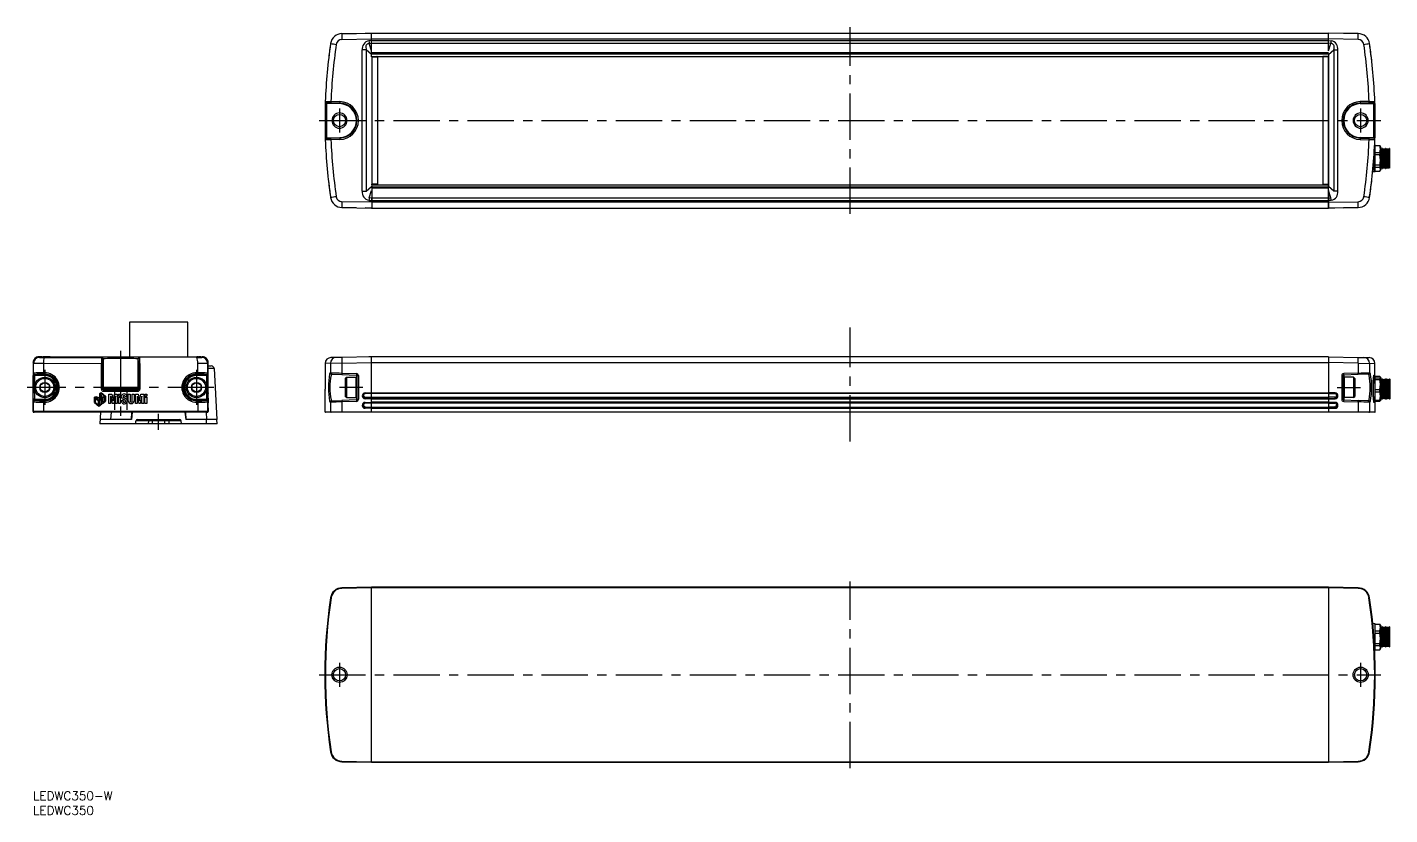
# Model space of a CAD drawing. Extents: x -2 to 865, y -8 to 262.
# Drawn here: x -2 to 465, y -8 to 262 of the extents above; entities that cross this region are included whole.
import ezdxf

# ---------------------------------------------------------------- set-up
doc = ezdxf.new("R2010")
doc.units = 0
doc.header["$LTSCALE"] = 0.5
doc.linetypes.add('CENTER', pattern=[50.8, 31.75, -6.35, 6.35, -6.35])
doc.linetypes.add('DASHED', pattern=[19.05, 12.7, -6.35])
for name, color, linetype in [('MSM_CENTER', 1, 'CENTER'), ('MSM_CONTINUOUS', 7, 'CONTINUOUS'), ('MSM_DASHED', 4, 'DASHED'), ('MSM_PART_NUMBER', 7, 'CONTINUOUS')]:
    doc.layers.add(name, color=color, linetype=linetype)
doc.styles.get("Standard").update_dxf_attribs({"font": 'txt.shx', "height": 3, "bigfont": 'bigfont.shx'})

# ---------------------------------------------------------------- blocks, each defined once
blk = doc.blocks.new('*U2')
at = {"layer": 'MSM_PART_NUMBER'}
blk.add_text('LEDWC350-W', height=3, dxfattribs=at).set_placement((0, -3))
blk = doc.blocks.new('*U3')
at = {"layer": 'MSM_PART_NUMBER'}
blk.add_text('LEDWC350', height=3, dxfattribs=at).set_placement((0, -8))

msp = doc.modelspace()

# ---------------------------------------------------------------- linework, layer by layer
at = {"layer": 'MSM_CENTER'}
for p, q in [((280, 198), (280, 262)), ((105.02, 234.1), (105.02, 225.9)), ((454.98, 234.1), (454.98, 225.9)), ((98.1, 230), (461.9, 230)), ((280, 120), (280, 159)), ((30, 151), (30, 128)), ((4, 144.5), (4, 132.5)), ((56, 144.5), (56, 132.5)), ((62, 138.5), (-2, 138.5)), ((113, 138.5), (105, 138.5)), ((447, 138.5), (455, 138.5)), ((43, 124), (43, 129.5)), ((280, 8), (280, 72)), ((105, 44.1), (105, 35.9)), ((455, 44.1), (455, 35.9)), ((98.1, 40), (461.9, 40))]:
    msp.add_line(p, q, dxfattribs=at)
at = {"layer": 'MSM_CONTINUOUS'}
for p, q in [((105.85, 259.82), (116.01, 260)), ((105.85, 259.82), (110.83, 259.91)), ((105.85, 257.82), (116.01, 258)), ((113.8, 259.96), (116.01, 260)), ((116.01, 257.44), (115.09, 257.35)), ((116.01, 260), (444.01, 260)), ((116.01, 251.89), (116.01, 260)), ((116.01, 258), (444.01, 258)), ((116.01, 257.43), (444.01, 257.43)), ((454.15, 259.82), (443.99, 260)), ((454.15, 257.82), (443.99, 258)), ((443.99, 257.44), (444.91, 257.35)), ((444.01, 253.96), (444.01, 260)), ((454.15, 259.82), (449.17, 259.91)), ((114.18, 254.21), (112.82, 254.21)), ((112.82, 205.79), (112.82, 254.21)), ((116.01, 252.61), (114.18, 254.21)), ((114.18, 254.21), (114.18, 205.79)), ((115.18, 256.48), (116.01, 256.57)), ((116.01, 253.96), (115.18, 256.48)), ((116.01, 256.57), (444.01, 256.57)), ((444.01, 253.17), (116.01, 253.17)), ((444.01, 253), (116.01, 253)), ((444.01, 252.9), (116.01, 252.9)), ((444.01, 252.8), (116.01, 252.8)), ((444.82, 256.48), (443.99, 256.57)), ((443.99, 253.96), (444.82, 256.48)), ((443.99, 252.61), (445.82, 254.21)), ((444.01, 252.61), (444.01, 207.39)), ((445.82, 254.21), (447.18, 254.21)), ((445.82, 254.21), (445.82, 205.79)), ((447.18, 205.79), (447.18, 254.21)), ((101.27, 251.1), (101.24, 250.92)), ((116.01, 251.8), (118.01, 251.8)), ((116.11, 252), (117.81, 252)), ((116.12, 251.8), (116.12, 200)), ((116.31, 252), (116.31, 252.12)), ((116.51, 252), (116.51, 252.08)), ((116.51, 252.02), (443.51, 252.02)), ((118.01, 251.8), (118.01, 208.2)), ((443.99, 251.8), (441.99, 251.8)), ((441.99, 251.8), (441.99, 208.2)), ((443.89, 252), (442.19, 252)), ((443.51, 252.08), (443.51, 252)), ((443.71, 252.12), (443.71, 252)), ((443.88, 251.8), (443.88, 200)), ((458.73, 251.1), (458.76, 250.92)), ((100.11, 235.87), (100.11, 224.11)), ((100.13, 236.5), (100.13, 236.49)), ((100.13, 236.46), (100.13, 236.47)), ((100.14, 236.71), (100.14, 236.71)), ((105.12, 235.8), (100.6, 235.88)), ((100.6, 235.88), (100.6, 224.12)), ((100.63, 236.08), (102.1, 236.05)), ((102.1, 236.55), (105.12, 236.5)), ((102.1, 236.05), (105.12, 236)), ((457.9, 236.55), (454.88, 236.5)), ((457.9, 236.05), (454.88, 236)), ((454.88, 235.8), (459.4, 235.88)), ((459.37, 236.08), (457.9, 236.05)), ((459.4, 235.88), (459.4, 224.12)), ((459.86, 236.71), (459.86, 236.71)), ((459.87, 236.5), (459.87, 236.49)), ((459.87, 236.46), (459.87, 236.47)), ((459.89, 235.87), (459.89, 224.11)), ((100.6, 224.12), (105.12, 224.2)), ((459.4, 224.12), (454.88, 224.2)), ((100.63, 223.92), (102.1, 223.95)), ((105.12, 224), (102.1, 223.95)), ((105.12, 223.5), (102.1, 223.45)), ((454.88, 224), (457.9, 223.95)), ((454.88, 223.5), (457.9, 223.45)), ((459.37, 223.92), (457.9, 223.95)), ((460, 221.4), (461.54, 221.4)), ((460.01, 212.6), (460.01, 221.4)), ((462, 220.7), (461.54, 221.4)), ((462, 213.3), (462, 220.7)), ((462.25, 220.09), (462.1, 220.09)), ((462.1, 220.09), (462.1, 213.91)), ((462.41, 220.36), (462.25, 220.09)), ((462.25, 213.91), (462.25, 220.09)), ((462.41, 213.64), (462.41, 220.36)), ((462.62, 220.09), (462.47, 220.36)), ((462.47, 213.64), (462.47, 220.36)), ((462.75, 220.09), (462.62, 220.09)), ((462.62, 213.91), (462.62, 220.09)), ((462.91, 220.36), (462.75, 220.09)), ((462.75, 213.91), (462.75, 220.09)), ((462.91, 213.64), (462.91, 220.36)), ((463.13, 220.09), (462.97, 220.36)), ((462.97, 213.64), (462.97, 220.36)), ((463.25, 220.09), (463.13, 220.09)), ((463.13, 213.91), (463.13, 220.09)), ((463.41, 220.36), (463.25, 220.09)), ((463.25, 213.91), (463.25, 220.09)), ((463.41, 213.64), (463.41, 220.36)), ((463.62, 220.09), (463.47, 220.36)), ((463.47, 213.64), (463.47, 220.36)), ((463.75, 220.09), (463.62, 220.09)), ((463.62, 220.09), (463.62, 213.91)), ((463.91, 220.36), (463.75, 220.09)), ((463.75, 220.09), (463.75, 213.91)), ((463.91, 220.36), (463.91, 213.64)), ((464.12, 220.09), (463.97, 220.36)), ((463.97, 220.36), (463.97, 213.64)), ((464.25, 220.09), (464.12, 220.09)), ((464.12, 220.09), (464.12, 213.91)), ((464.41, 220.36), (464.25, 220.09)), ((464.25, 220.09), (464.25, 213.91)), ((464.41, 220.36), (464.41, 213.64)), ((464.63, 220.09), (464.47, 220.36)), ((464.47, 220.36), (464.47, 213.64)), ((464.75, 220.09), (464.63, 220.09)), ((464.63, 220.09), (464.63, 213.91)), ((464.91, 220.36), (464.75, 220.09)), ((464.75, 220.09), (464.75, 213.91)), ((464.91, 220.36), (464.91, 213.64)), ((459.81, 212.5), (459.81, 217.96)), ((460, 219.05), (461.54, 219.05)), ((461.54, 218.29), (460, 218.29)), ((461.54, 219.05), (461.54, 218.29)), ((459.34, 212.5), (459.81, 212.5)), ((461.54, 214.66), (460, 214.66)), ((460, 214), (461.54, 214)), ((460, 212.6), (461.54, 212.6)), ((461.54, 214.66), (461.54, 214)), ((461.54, 212.6), (462, 213.3)), ((462.1, 213.91), (462.25, 213.91)), ((462.25, 213.91), (462.41, 213.64)), ((462.47, 213.64), (462.62, 213.91)), ((462.62, 213.91), (462.75, 213.91)), ((462.75, 213.91), (462.91, 213.64)), ((462.97, 213.64), (463.13, 213.91)), ((463.13, 213.91), (463.25, 213.91)), ((463.25, 213.91), (463.41, 213.64)), ((463.47, 213.64), (463.62, 213.91)), ((463.62, 213.91), (463.75, 213.91)), ((463.75, 213.91), (463.91, 213.64)), ((463.97, 213.64), (464.12, 213.91)), ((464.12, 213.91), (464.25, 213.91)), ((464.25, 213.91), (464.41, 213.64)), ((464.47, 213.64), (464.63, 213.91)), ((464.63, 213.91), (464.75, 213.91)), ((464.75, 213.91), (464.91, 213.64)), ((101.24, 209.08), (101.27, 208.9)), ((112.82, 205.79), (114.18, 205.79)), ((114.18, 205.79), (116.01, 207.39)), ((115.18, 203.52), (116.01, 206.04)), ((118.01, 208.2), (116.01, 208.2)), ((444.01, 207.2), (116.01, 207.2)), ((444.01, 207.1), (116.01, 207.1)), ((444.01, 207), (116.01, 207)), ((444.01, 206.83), (116.01, 206.83)), ((117.81, 208), (116.11, 208)), ((116.31, 207.88), (116.31, 208)), ((116.51, 207.92), (116.51, 208)), ((116.51, 207.98), (443.51, 207.98)), ((441.99, 208.2), (443.99, 208.2)), ((442.19, 208), (443.89, 208)), ((443.51, 208), (443.51, 207.92)), ((443.71, 208), (443.71, 207.88)), ((445.82, 205.79), (443.99, 207.39)), ((444.82, 203.52), (443.99, 206.04)), ((444.01, 206.04), (444.01, 200)), ((447.18, 205.79), (445.82, 205.79)), ((458.76, 209.08), (458.73, 208.9)), ((116.01, 202), (105.85, 202.18)), ((115.09, 202.65), (116.01, 202.56)), ((116.01, 203.43), (115.18, 203.52)), ((444.01, 203.43), (116.01, 203.43)), ((116.01, 202.57), (444.01, 202.57)), ((444.01, 202), (116.01, 202)), ((443.99, 203.43), (444.82, 203.52)), ((444.91, 202.65), (443.99, 202.56)), ((443.99, 202), (454.15, 202.18)), ((105.85, 200.18), (116.01, 200)), ((110.83, 200.09), (105.85, 200.18)), ((116.01, 200), (113.8, 200.04)), ((116.01, 200), (444.01, 200)), ((454.15, 200.18), (443.99, 200)), ((443.99, 200), (446.2, 200.04)), ((449.17, 200.09), (454.15, 200.18)), ((33, 160.9), (33, 148.94)), ((53, 160.9), (33, 160.9)), ((53, 148.94), (53, 160.9)), ((0.18, 146.82), (0, 147)), ((0, 147), (0, 136.7)), ((0.18, 143.43), (0.18, 146.82)), ((2.18, 148.82), (2, 149)), ((2.57, 149), (2, 149)), ((2.56, 149), (2.65, 148.98)), ((3.59, 146.79), (23.92, 146.76)), ((3.59, 146.79), (3.59, 143.55)), ((3.88, 148.79), (23.45, 148.76)), ((56.69, 148.94), (5.79, 148.94)), ((5.79, 148.94), (5.79, 148.94)), ((23.4, 137.93), (23.4, 146.76)), ((23.45, 148.76), (23.5, 148.81)), ((23.92, 137.93), (23.92, 146.76)), ((23.95, 148.26), (24, 148.31)), ((24, 148.31), (24, 138.05)), ((36, 148.31), (36.05, 148.26)), ((36, 138.05), (36, 148.31)), ((36.08, 146.76), (36.08, 137.93)), ((36.5, 148.81), (36.55, 148.76)), ((36.6, 146.76), (36.6, 137.93)), ((54.21, 148.94), (54.21, 148.94)), ((56.41, 143.55), (56.41, 146.79)), ((57.35, 148.98), (57.44, 149)), ((57.43, 149), (58, 149)), ((58, 149), (57.82, 148.82)), ((59.82, 146.82), (60, 147)), ((59.82, 146.82), (59.82, 143.43)), ((60, 136.7), (60, 147)), ((60, 145.9), (61.08, 145.9)), ((62.08, 144.95), (62.99, 127.5)), ((105.83, 146.82), (100.12, 146.76)), ((100.12, 146.76), (100.12, 137.93)), ((100.12, 146.76), (100.12, 137.93)), ((101.95, 146.79), (101.95, 143.55)), ((105.83, 148.82), (102.09, 148.76)), ((116, 149), (105.83, 148.82)), ((105.83, 146.82), (116, 147)), ((105.83, 146.82), (105.83, 143.43)), ((116, 149), (115.08, 148.98)), ((116, 130), (116, 149)), ((444, 149), (116, 149)), ((116, 147), (444, 147)), ((444, 149), (444, 130)), ((444, 149), (454.16, 148.82)), ((454.16, 146.82), (444, 147)), ((454.16, 146.82), (454.16, 143.43)), ((454.16, 146.82), (459.88, 146.76)), ((454.16, 148.82), (457.91, 148.76)), ((458.05, 146.79), (458.05, 143.55)), ((459.88, 142.48), (459.88, 146.76)), ((459.88, 142.48), (459.88, 146.76)), ((0.08, 134.44), (0.08, 142.56)), ((4, 142.56), (0.08, 142.56)), ((0.09, 143.26), (0.18, 143.43)), ((0.58, 139.24), (0.58, 142.56)), ((0.59, 142.76), (0.68, 142.93)), ((4, 142.76), (0.59, 142.76)), ((2.5, 139.37), (4, 140.23)), ((3.59, 143.55), (3.93, 143.55)), ((3.66, 143.05), (4, 143.05)), ((4, 143.05), (4, 142.56)), ((4, 140.23), (5.5, 139.37)), ((54.5, 139.37), (56, 140.23)), ((56, 143.05), (56.34, 143.05)), ((56, 142.56), (56, 143.05)), ((59.41, 142.76), (56, 142.76)), ((59.92, 142.56), (56, 142.56)), ((56, 140.23), (57.5, 139.37)), ((56.07, 143.55), (56.41, 143.55)), ((59.32, 142.93), (59.41, 142.76)), ((59.42, 142.56), (59.42, 139.24)), ((59.82, 143.43), (59.91, 143.26)), ((59.92, 142.56), (59.92, 134.44)), ((101.95, 143.55), (101.9, 143.55)), ((102.38, 143.05), (102.43, 143.05)), ((102.43, 143.05), (105.83, 142.93)), ((105.83, 143.43), (110.82, 143.26)), ((105.83, 142.93), (110.81, 142.76)), ((107, 141.6), (107.4, 142)), ((107, 141.6), (107, 135.4)), ((107.4, 142), (107.4, 135)), ((107.4, 142), (110.6, 142)), ((111, 141.6), (110.6, 142)), ((110.6, 142), (110.6, 135)), ((110.81, 142.76), (110.81, 141.79)), ((111, 142.56), (111, 134.44)), ((111, 142.56), (111.49, 142.56)), ((111.49, 142.56), (111.49, 134.44)), ((448.51, 142.56), (448.51, 134.44)), ((449, 142.56), (448.51, 142.56)), ((449, 142.56), (449, 134.44)), ((449, 141.6), (449.4, 142)), ((454.16, 143.43), (449.18, 143.26)), ((454.17, 142.93), (449.19, 142.76)), ((449.19, 142.76), (449.19, 141.79)), ((449.4, 142), (449.4, 135)), ((452.6, 142), (449.4, 142)), ((452.6, 142), (452.6, 135)), ((453, 141.6), (452.6, 142)), ((453, 141.6), (453, 135.4)), ((457.57, 143.05), (454.17, 142.93)), ((457.62, 143.05), (457.57, 143.05)), ((458.05, 143.55), (458.1, 143.55)), ((459.45, 142.57), (459.43, 142.49)), ((459.45, 142.57), (459.49, 142.67)), ((459.6, 142.59), (459.56, 142.67)), ((459.8, 142.5), (459.8, 133.5)), ((460, 130.2), (460, 142.3)), ((461.54, 142.21), (460, 142.21)), ((461.54, 141.72), (460, 141.72)), ((460, 141.22), (461.54, 141.22)), ((461.54, 142.21), (461.71, 142.11)), ((461.54, 141.72), (461.72, 141.86)), ((461.54, 141.72), (461.54, 141.22)), ((462, 141.7), (461.75, 142.08)), ((462, 134.3), (462, 141.7)), ((462.25, 141.09), (462.1, 141.09)), ((462.1, 141.09), (462.1, 134.91)), ((462.41, 141.36), (462.25, 141.09)), ((462.25, 134.91), (462.25, 141.09)), ((462.41, 134.64), (462.41, 141.36)), ((462.62, 141.09), (462.47, 141.36)), ((462.47, 134.64), (462.47, 141.36)), ((462.75, 141.09), (462.62, 141.09)), ((462.62, 134.91), (462.62, 141.09)), ((462.91, 141.36), (462.75, 141.09)), ((462.75, 134.91), (462.75, 141.09)), ((462.91, 134.64), (462.91, 141.36)), ((463.13, 141.09), (462.97, 141.36)), ((462.97, 134.64), (462.97, 141.36)), ((463.25, 141.09), (463.13, 141.09)), ((463.13, 134.91), (463.13, 141.09)), ((463.41, 141.36), (463.25, 141.09)), ((463.25, 134.91), (463.25, 141.09)), ((463.41, 134.64), (463.41, 141.36)), ((463.62, 141.09), (463.47, 141.36)), ((463.47, 134.64), (463.47, 141.36)), ((463.75, 141.09), (463.62, 141.09)), ((463.62, 141.09), (463.62, 134.91)), ((463.91, 141.36), (463.75, 141.09)), ((463.75, 141.09), (463.75, 134.91)), ((463.91, 141.36), (463.91, 134.64)), ((464.12, 141.09), (463.97, 141.36)), ((463.97, 141.36), (463.97, 134.64)), ((464.25, 141.09), (464.12, 141.09)), ((464.12, 141.09), (464.12, 134.91)), ((464.41, 141.36), (464.25, 141.09)), ((464.25, 141.09), (464.25, 134.91)), ((464.41, 141.36), (464.41, 134.64)), ((464.63, 141.09), (464.47, 141.36)), ((464.47, 141.36), (464.47, 134.64)), ((464.75, 141.09), (464.63, 141.09)), ((464.63, 141.09), (464.63, 134.91)), ((464.91, 141.36), (464.75, 141.09)), ((464.75, 141.09), (464.75, 134.91)), ((464.91, 141.36), (464.91, 134.64)), ((465.12, 141.09), (464.97, 141.36)), ((464.97, 141.36), (464.97, 134.64)), ((0, 136.7), (0.04, 136.64)), ((0.58, 134.44), (0.58, 137.76)), ((2.5, 137.63), (2.5, 139.37)), ((4, 136.77), (2.5, 137.63)), ((5.5, 137.63), (4, 136.77)), ((5.5, 139.37), (5.5, 137.63)), ((21.07, 135.13), (21.49, 135.45)), ((21.49, 135.45), (22.85, 134.93)), ((22.85, 136.46), (23.31, 136.8)), ((22.85, 134.93), (22.85, 136.46)), ((23.05, 136.03), (23.05, 134.86)), ((23.05, 136.03), (23.68, 134.82)), ((23.08, 136.38), (23.32, 136.56)), ((23.81, 134.97), (23.08, 136.38)), ((23.31, 136.8), (24.79, 135.56)), ((23.32, 136.56), (24.55, 135.52)), ((23.4, 137.93), (23.92, 137.93)), ((24.55, 135.52), (23.81, 134.97)), ((24, 138.05), (23.92, 137.93)), ((24.01, 138.05), (24.02, 137.97)), ((24.11, 137.23), (35.89, 137.23)), ((24.2, 137.85), (24.12, 137.73)), ((24.12, 137.73), (35.88, 137.73)), ((24.79, 135.56), (24.79, 133.82)), ((26, 136.16), (26.95, 136.16)), ((26, 133), (26, 136.16)), ((26.58, 135.52), (26.58, 133)), ((26.58, 135.52), (26.59, 135.52)), ((26.59, 135.52), (27.16, 133)), ((26.95, 136.16), (27.4, 133.93)), ((27.4, 133.93), (27.86, 136.16)), ((28.22, 135.56), (27.65, 133)), ((27.86, 136.16), (28.8, 136.16)), ((28.22, 133), (28.22, 135.56)), ((28.22, 135.56), (28.22, 135.56)), ((28.8, 136.16), (28.8, 133)), ((29.25, 136.16), (29.89, 136.16)), ((29.25, 135.48), (29.25, 136.16)), ((29.89, 135.48), (29.25, 135.48)), ((29.89, 136.16), (29.89, 135.48)), ((32.63, 136.16), (33.27, 136.16)), ((32.63, 133.95), (32.63, 136.16)), ((33.27, 136.16), (33.27, 133.78)), ((34.01, 136.16), (34.65, 136.16)), ((34.01, 133.78), (34.01, 136.16)), ((34.65, 136.16), (34.65, 133.95)), ((35.09, 136.16), (36.04, 136.16)), ((35.09, 133), (35.09, 136.16)), ((35.68, 135.52), (35.68, 133)), ((35.68, 135.52), (35.68, 135.52)), ((35.68, 135.52), (36.25, 133)), ((35.88, 137.73), (35.8, 137.85)), ((35.98, 137.97), (35.99, 138.05)), ((36.08, 137.93), (36, 138.05)), ((36.04, 136.16), (36.5, 133.93)), ((36.08, 137.93), (36.6, 137.93)), ((36.49, 133.93), (36.96, 136.16)), ((37.31, 135.56), (36.74, 133)), ((36.96, 136.16), (37.9, 136.16)), ((37.31, 133), (37.31, 135.56)), ((37.32, 135.56), (37.31, 135.56)), ((37.9, 136.16), (37.9, 133)), ((38.34, 136.16), (38.98, 136.16)), ((38.34, 135.48), (38.34, 136.16)), ((38.98, 135.48), (38.34, 135.48)), ((38.98, 136.16), (38.98, 135.48)), ((54.5, 137.63), (54.5, 139.37)), ((56, 136.77), (54.5, 137.63)), ((57.5, 137.63), (56, 136.77)), ((57.5, 139.37), (57.5, 137.63)), ((59.42, 137.76), (59.42, 134.44)), ((59.96, 136.64), (60, 136.7)), ((100, 137.23), (100, 130.2)), ((113.79, 136.64), (116, 136.7)), ((113.8, 136.44), (116, 136.5)), ((116, 136.47), (113.8, 136.42)), ((115.94, 136.55), (116, 136.66)), ((116, 136.7), (444, 136.7)), ((116, 136.5), (444, 136.5)), ((444, 136.47), (116, 136.47)), ((446.21, 136.64), (444, 136.7)), ((444.06, 136.55), (444, 136.66)), ((446.2, 136.44), (444, 136.5)), ((444, 136.47), (446.2, 136.42)), ((459.33, 138), (459.13, 138)), ((459.8, 138), (460, 138)), ((460, 137.83), (461.54, 137.83)), ((460, 137.02), (461.54, 137.02)), ((461.54, 137.02), (461.54, 137.83)), ((0.04, 134.61), (0, 134.55)), ((0, 133.45), (0, 134.55)), ((0, 133.45), (0.04, 133.39)), ((0.04, 131.36), (0, 131.3)), ((0, 130.2), (0, 131.3)), ((0.08, 134.44), (4, 134.44)), ((0.18, 133.57), (0.09, 133.74)), ((0.18, 130.2), (0.18, 133.57)), ((0.59, 134.24), (4, 134.24)), ((0.68, 134.07), (0.59, 134.24)), ((3.93, 133.45), (3.59, 133.45)), ((3.59, 133.45), (3.59, 130.2)), ((4, 133.95), (3.66, 133.95)), ((4, 134.44), (4, 133.95)), ((21.07, 133.35), (21.07, 135.13)), ((21.07, 133.35), (22.53, 132.13)), ((21.26, 134.87), (21.26, 133.44)), ((21.26, 134.87), (22.44, 133.88)), ((21.26, 133.44), (22.44, 132.45)), ((21.32, 135.07), (21.53, 135.22)), ((22.56, 134.04), (21.32, 135.07)), ((21.53, 135.22), (23.26, 134.56)), ((22.44, 132.45), (22.44, 133.88)), ((22.53, 132.13), (23.56, 132.9)), ((23.26, 134.56), (22.56, 134.04)), ((23.37, 134.41), (22.63, 133.86)), ((22.63, 133.86), (22.63, 132.43)), ((22.63, 132.43), (23.37, 132.98)), ((23.05, 134.86), (23.56, 134.66)), ((23.37, 132.98), (23.37, 134.41)), ((23.56, 134.66), (23.56, 133.8)), ((23.56, 133.8), (23.68, 133.57)), ((23.56, 132.9), (23.56, 133.38)), ((23.56, 133.38), (23.75, 133.04)), ((23.68, 133.57), (23.68, 134.82)), ((23.75, 133.04), (24.79, 133.82)), ((24.6, 135.33), (23.87, 134.79)), ((23.87, 134.79), (23.87, 133.36)), ((23.87, 133.36), (24.6, 133.9)), ((24.6, 133.9), (24.6, 135.33)), ((26.58, 133), (26, 133)), ((27.65, 133), (27.16, 133)), ((27.4, 133.93), (27.4, 133.93)), ((28.8, 133), (28.22, 133)), ((29.25, 135.2), (29.89, 135.2)), ((29.25, 133), (29.25, 135.2)), ((29.89, 133), (29.25, 133)), ((29.89, 135.2), (29.89, 133)), ((30.24, 133.98), (30.86, 133.98)), ((30.25, 133.98), (30.25, 133.76)), ((30.86, 133.98), (30.86, 133.76)), ((31.61, 135.28), (31.61, 135.4)), ((32.22, 135.28), (31.61, 135.28)), ((32.22, 135.37), (32.22, 135.28)), ((33.27, 133.95), (33.26, 133.95)), ((33.63, 133.4), (33.64, 133.4)), ((34.65, 133.95), (34.64, 133.95)), ((35.68, 133), (35.09, 133)), ((36.74, 133), (36.25, 133)), ((36.49, 133.93), (36.5, 133.93)), ((37.9, 133), (37.31, 133)), ((38.34, 135.2), (38.98, 135.2)), ((38.34, 133), (38.34, 135.2)), ((38.98, 133), (38.34, 133)), ((38.98, 135.2), (38.98, 133)), ((56, 133.95), (56, 134.44)), ((56, 134.44), (59.92, 134.44)), ((56, 134.24), (59.41, 134.24)), ((56.34, 133.95), (56, 133.95)), ((56.07, 133.45), (56.41, 133.45)), ((56.41, 133.45), (56.41, 130.2)), ((59.41, 134.24), (59.32, 134.07)), ((59.91, 133.74), (59.82, 133.57)), ((59.82, 133.57), (59.82, 130.2)), ((60, 134.55), (59.96, 134.61)), ((59.96, 133.39), (60, 133.45)), ((60, 131.3), (59.96, 131.36)), ((60, 134.55), (60, 133.45)), ((60, 131.3), (60, 130.2)), ((101.95, 133.45), (101.95, 130.2)), ((102.43, 133.95), (102.38, 133.95)), ((102.43, 133.95), (105.83, 134.07)), ((110.81, 134.24), (105.83, 134.07)), ((110.82, 133.74), (105.83, 133.57)), ((105.83, 133.57), (105.83, 130)), ((107.4, 135), (107, 135.4)), ((107.4, 135), (110.6, 135)), ((110.6, 135), (111, 135.4)), ((110.81, 135.21), (110.81, 134.24)), ((111, 134.44), (111.49, 134.44)), ((116, 134.55), (113.79, 134.61)), ((113.79, 133.39), (116, 133.45)), ((116, 131.3), (113.79, 131.36)), ((113.8, 135.18), (116, 135.12)), ((116, 134.75), (113.8, 134.81)), ((113.8, 133.19), (116, 133.25)), ((116, 133.13), (113.8, 133.08)), ((113.8, 131.84), (116, 131.78)), ((116, 131.5), (113.8, 131.56)), ((116, 135.12), (444, 135.12)), ((444, 134.75), (116, 134.75)), ((116, 134.55), (444, 134.55)), ((444, 133.45), (116, 133.45)), ((116, 133.25), (444, 133.25)), ((444, 133.13), (116, 133.13)), ((116, 131.78), (444, 131.78)), ((444, 131.5), (116, 131.5)), ((444, 131.3), (116, 131.3)), ((446.2, 135.18), (444, 135.12)), ((444, 134.75), (446.2, 134.81)), ((444, 134.55), (446.21, 134.61)), ((446.21, 133.39), (444, 133.45)), ((446.2, 133.19), (444, 133.25)), ((444, 133.13), (446.2, 133.08)), ((446.2, 131.84), (444, 131.78)), ((444, 131.5), (446.2, 131.56)), ((444, 131.3), (446.21, 131.36)), ((449, 134.44), (448.51, 134.44)), ((449.4, 135), (449, 135.4)), ((449.18, 133.74), (454.16, 133.57)), ((449.19, 135.21), (449.19, 134.24)), ((449.19, 134.24), (454.17, 134.07)), ((452.6, 135), (449.4, 135)), ((452.6, 135), (453, 135.4)), ((457.57, 133.95), (454.17, 134.07)), ((454.16, 133.57), (454.16, 130)), ((457.57, 133.95), (457.62, 133.95)), ((458.05, 133.45), (458.05, 130.2)), ((459.42, 133.51), (459.44, 133.43)), ((459.44, 133.43), (459.48, 133.33)), ((459.6, 133.41), (459.55, 133.33)), ((460, 134.11), (461.54, 134.11)), ((460, 133.79), (461.54, 133.79)), ((461.54, 133.79), (462, 134.3)), ((461.54, 133.79), (461.54, 134.11)), ((462.1, 134.91), (462.25, 134.91)), ((462.25, 134.91), (462.41, 134.64)), ((462.47, 134.64), (462.62, 134.91)), ((462.62, 134.91), (462.75, 134.91)), ((462.75, 134.91), (462.91, 134.64)), ((462.97, 134.64), (463.13, 134.91)), ((463.13, 134.91), (463.25, 134.91)), ((463.25, 134.91), (463.41, 134.64)), ((463.62, 135.14), (463.47, 134.89)), ((463.47, 134.64), (463.62, 134.91)), ((463.62, 134.91), (463.75, 134.91)), ((463.75, 135.14), (463.91, 134.89)), ((463.75, 134.91), (463.91, 134.64)), ((463.97, 134.64), (464.12, 134.91)), ((464.12, 134.91), (464.25, 134.91)), ((464.41, 134.89), (464.25, 135.14)), ((464.25, 134.91), (464.41, 134.64)), ((464.47, 134.64), (464.63, 134.91)), ((464.63, 134.91), (464.75, 134.91)), ((464.75, 135.14), (464.91, 134.89)), ((464.75, 134.91), (464.91, 134.64)), ((464.97, 134.64), (465.12, 134.91)), ((60, 130.2), (0, 130.2)), ((59.8, 130), (0.2, 130)), ((23.13, 130), (22.92, 126)), ((33.68, 127.5), (23, 127.5)), ((26.71, 130), (26.58, 127.5)), ((33.74, 130), (33.61, 127.5)), ((33.98, 130), (33.68, 127.5)), ((35.17, 126), (35.23, 127.03)), ((50.77, 127.03), (35.23, 127.03)), ((35.8, 127.5), (50.2, 127.5)), ((39.52, 127.03), (39.47, 126)), ((46.48, 127.03), (46.53, 126)), ((50.83, 126), (50.77, 127.03)), ((52.02, 130), (52.32, 127.5)), ((52.26, 130), (52.39, 127.5)), ((63, 127.5), (52.32, 127.5)), ((59.29, 130), (59.42, 127.5)), ((59.44, 126), (59.42, 127.5)), ((63.08, 126), (63, 127.5)), ((459.8, 130), (100.2, 130)), ((63.08, 126), (22.92, 126)), ((102.15, 66.38), (101.96, 66.41)), ((116, 70), (105.83, 69.82)), ((105.83, 69.82), (110.82, 69.91)), ((105.84, 69.62), (105.83, 69.82)), ((116, 69.8), (105.84, 69.62)), ((113.79, 69.96), (116, 70)), ((116, 10), (116, 70)), ((444, 70), (116, 70)), ((444, 69.8), (116, 69.8)), ((444, 70), (444, 10)), ((454.16, 69.82), (444, 70)), ((444, 70), (446.21, 69.96)), ((454.16, 69.62), (444, 69.8)), ((449.18, 69.91), (454.16, 69.82)), ((454.16, 69.62), (454.16, 69.81)), ((457.85, 66.38), (458.05, 66.41)), ((459.8, 57.5), (459.33, 57.5)), ((460, 48.6), (460, 57.4)), ((460, 57.4), (461.54, 57.4)), ((462, 56.7), (461.54, 57.4)), ((462, 49.3), (462, 56.7)), ((462.25, 56.09), (462.1, 56.09)), ((462.1, 56.09), (462.1, 49.91)), ((462.41, 56.36), (462.25, 56.09)), ((462.25, 49.91), (462.25, 56.09)), ((462.41, 49.64), (462.41, 56.36)), ((462.62, 56.09), (462.47, 56.36)), ((462.47, 49.64), (462.47, 56.36)), ((462.75, 56.09), (462.62, 56.09)), ((462.62, 49.91), (462.62, 56.09)), ((462.91, 56.36), (462.75, 56.09)), ((462.75, 49.91), (462.75, 56.09)), ((462.91, 49.64), (462.91, 56.36)), ((463.13, 56.09), (462.97, 56.36)), ((462.97, 49.64), (462.97, 56.36)), ((463.25, 56.09), (463.13, 56.09)), ((463.13, 49.91), (463.13, 56.09)), ((463.41, 56.36), (463.25, 56.09)), ((463.25, 49.91), (463.25, 56.09)), ((463.41, 49.64), (463.41, 56.36)), ((463.62, 56.09), (463.47, 56.36)), ((463.47, 49.64), (463.47, 56.36)), ((463.75, 56.09), (463.62, 56.09)), ((463.62, 56.09), (463.62, 49.91)), ((463.91, 56.36), (463.75, 56.09)), ((463.75, 56.09), (463.75, 49.91)), ((463.91, 56.36), (463.91, 49.64)), ((464.12, 56.09), (463.97, 56.36)), ((463.97, 56.36), (463.97, 49.64)), ((464.25, 56.09), (464.12, 56.09)), ((464.12, 56.09), (464.12, 49.91)), ((464.41, 56.36), (464.25, 56.09)), ((464.25, 56.09), (464.25, 49.91)), ((464.41, 56.36), (464.41, 49.64)), ((464.63, 56.09), (464.47, 56.36)), ((464.47, 56.36), (464.47, 49.64)), ((464.75, 56.09), (464.63, 56.09)), ((464.63, 56.09), (464.63, 49.91)), ((464.91, 56.36), (464.75, 56.09)), ((464.75, 56.09), (464.75, 49.91)), ((464.91, 56.36), (464.91, 49.64)), ((460, 55.05), (461.54, 55.05)), ((460, 54.29), (461.54, 54.29)), ((461.54, 54.29), (461.54, 55.05)), ((459.7, 50.03), (459.7, 49.95)), ((460, 50.66), (461.54, 50.66)), ((460, 50), (461.54, 50)), ((460, 48.6), (461.54, 48.6)), ((461.54, 50), (461.54, 50.66)), ((461.54, 48.6), (462, 49.3)), ((462.1, 49.91), (462.25, 49.91)), ((462.25, 49.91), (462.41, 49.64)), ((462.47, 49.64), (462.62, 49.91)), ((462.62, 49.91), (462.75, 49.91)), ((462.75, 49.91), (462.91, 49.64)), ((462.97, 49.64), (463.13, 49.91)), ((463.13, 49.91), (463.25, 49.91)), ((463.25, 49.91), (463.41, 49.64)), ((463.47, 49.64), (463.62, 49.91)), ((463.62, 49.91), (463.75, 49.91)), ((463.75, 49.91), (463.91, 49.64)), ((463.97, 49.64), (464.12, 49.91)), ((464.12, 49.91), (464.25, 49.91)), ((464.25, 49.91), (464.41, 49.64)), ((464.47, 49.64), (464.63, 49.91)), ((464.63, 49.91), (464.75, 49.91)), ((464.75, 49.91), (464.91, 49.64)), ((102.15, 13.62), (101.95, 13.59)), ((105.84, 10.38), (105.83, 10.18)), ((105.83, 10.18), (116, 10)), ((110.82, 10.09), (105.83, 10.18)), ((105.84, 10.38), (116, 10.2)), ((116, 10), (113.79, 10.04)), ((116, 10.2), (444, 10.2)), ((116, 10), (444, 10)), ((444, 10.2), (454.16, 10.38)), ((444, 10), (454.16, 10.18)), ((446.21, 10.04), (444, 10)), ((454.16, 10.18), (449.18, 10.09)), ((454.16, 10.38), (454.16, 10.18)), ((457.85, 13.62), (458.05, 13.59))]:
    msp.add_line(p, q, dxfattribs=at)
for centre, radius in [((105.02, 230), 2.1), ((454.98, 230), 2.1), ((4, 138.5), 3.5), ((4, 138.5), 3.1), ((4, 138.5), 1.73), ((56, 138.5), 3.5), ((56, 138.5), 3.1), ((56, 138.5), 1.73), ((105, 40), 2.6), ((105, 40), 2.1), ((455, 40), 2.6), ((455, 40), 2.1)]:
    msp.add_circle(centre, radius, dxfattribs=at)
for centre, radius, start, end in [((105.92, 255.82), 4, 90.999, 171.5641), ((105.88, 255.82), 2, 90.9995, 171.5629), ((134.46, 258.82), 28.63, 177.9966, 182), ((115.6, 254.59), 2.8, 100.3881, 187.9451), ((387.04, 284.44), 273.3, 185.6903, 185.8719), ((172.96, 284.44), 273.3, 354.1281, 354.3097), ((444.4, 254.59), 2.8, 352.0549, 79.6119), ((425.54, 258.82), 28.63, 358, 2.0034), ((454.08, 255.82), 4, 8.4359, 89.001), ((454.12, 255.82), 2, 8.4371, 89.0005), ((280.01, 230), 179.99, 171.5628, 177.9002), ((280.2, 229.98), 180.19, 171.6726, 173.3024), ((131.69, 446.74), 192.64, 261.1232, 261.7077), ((279.88, 230.01), 177.9, 171.5612, 177.8924), ((115.31, 255.22), 1.27, 95.8545, 186.7311), ((125.81, 256.46), 11.85, 186.7311, 190.9655), ((444.69, 255.22), 1.27, 353.2689, 84.1455), ((434.19, 256.46), 11.85, 349.0345, 353.2689), ((428.31, 446.74), 192.64, 278.2923, 278.8768), ((280.12, 230.01), 177.9, 2.1076, 8.4388), ((279.99, 230), 179.99, 2.0998, 8.4372), ((279.8, 229.98), 180.19, 6.6976, 8.3274), ((116.11, 251.9), 0.1, 90, 179.9997), ((116.11, 251.88), 0.105, 86.1984, 130.5917), ((114.75, 251.86), 1.37, 357.5608, 5.9215), ((117.81, 251.8), 0.2, 0.027, 89.9741), ((442.19, 251.8), 0.2, 90.0259, 179.973), ((442.22, 251.8), 0.2, 90.0174, 179.973), ((445.25, 251.86), 1.37, 174.0785, 182.4392), ((443.91, 251.9), 0.1, 0, 90), ((445.26, 251.86), 1.36, 174.0212, 182.4793), ((443.91, 251.88), 0.105, 49.5119, 94.0054), ((270.19, 230.34), 170.17, 177.9303, 178.1294), ((105.09, 376.67), 140.86, 267.974, 268.1721), ((120.26, 1090.43), 854.08, 268.64981, 268.78166), ((100.63, 236.58), 0.5, 177.8987, 269.0008), ((109.31, 236.3), 7.21, 178.0135, 181.9865), ((112.32, 236.25), 7.21, 178.0057, 181.9806), ((105, 230), 6.5, 271.0015, 88.9985), ((105.01, 230), 6, 0.0001, 89.0005), ((103.22, 235.88), 1.9, 357.5181, 3.5407), ((105.02, 230), 5.8, 271.0003, 88.9997), ((455, 230), 6.5, 91.0015, 268.9985), ((454.99, 230), 6, 90.9995, 179.9999), ((454.98, 230), 5.8, 91.0003, 268.9997), ((447.68, 236.25), 7.21, 358.0194, 1.9943), ((456.78, 235.88), 1.9, 176.4593, 182.4819), ((439.74, 1090.43), 854.08, 271.21834, 271.35019), ((450.69, 236.3), 7.21, 358.0135, 1.9865), ((459.37, 236.58), 0.5, 270.9992, 2.1013), ((454.91, 376.67), 140.86, 271.8279, 272.026), ((289.81, 230.34), 170.17, 1.8706, 2.0697), ((105, 230), 2.6, 90.0138, 269.9862), ((105, 230), 2.6, 270.0135, 89.9865), ((105.01, 230), 6, 270.9994, 0), ((454.99, 230), 6, 180, 269.0006), ((455, 230), 2.6, 90.0135, 269.9865), ((455, 230), 2.6, 270.0138, 89.9862), ((105.04, 84.89), 139.31, 91.827, 92.0273), ((260.11, 229.32), 160.08, 181.8679, 182.0159), ((100.38, 223.67), 0.253, 173.8052, 197.8158), ((100.63, 223.42), 0.5, 90.999, 182.1014), ((102.26, 172.55), 50.9, 90.1781, 92.3904), ((280.01, 230), 179.99, 182.0998, 188.4372), ((101.31, 224.12), 0.713, 180.0473, 196.2967), ((109.31, 223.7), 7.21, 178.0135, 181.9865), ((279.88, 229.99), 177.9, 182.1076, 188.4389), ((112.32, 223.75), 7.21, 178.0193, 181.9943), ((447.68, 223.75), 7.21, 358.0057, 1.9807), ((280.12, 229.99), 177.9, 351.5611, 357.8924), ((450.69, 223.7), 7.21, 358.0135, 1.9865), ((457.74, 172.55), 50.9, 87.6096, 89.8219), ((279.99, 230), 179.99, 351.5628, 357.9002), ((458.69, 224.12), 0.713, 343.7033, 359.9527), ((459.37, 223.42), 0.5, 357.8986, 89.001), ((454.96, 84.89), 139.31, 87.9727, 88.173), ((142.94, 229.01), 317.07, 358.0025, 358.6378), ((460.02, 221.64), 0.2, 177.3287, 238.9918), ((459.62, 223.67), 0.253, 342.1842, 6.1948), ((299.89, 229.32), 160.08, 357.9841, 358.1321), ((459.81, 221.3), 0.2, 360, 58.9852), ((458.82, 220.23), 2.96, 336.7115, 23.2885), ((462.1, 220.19), 0.0995, 180.3396, 270.263), ((462.44, 220.35), 0.0361, 29.9963, 150.0037), ((462.94, 220.35), 0.0361, 29.9963, 150.0037), ((463.44, 220.35), 0.0361, 29.9963, 150.0037), ((463.94, 220.35), 0.0361, 29.9963, 150.0037), ((464.44, 220.35), 0.0361, 29.9963, 150.0037), ((464.94, 220.35), 0.0361, 29.9963, 150.0037), ((294.88, 229.45), 165.33, 354.114, 356.0124), ((549.01, 215.32), 89.24, 177.6375, 178.3765), ((455.29, 216.47), 6.51, 343.804, 16.196), ((459.34, 212.3), 0.2, 90.0002, 174.3669), ((459.81, 212.7), 0.2, 270, 0), ((460.64, 213.3), 1.14, 331.1795, 37.8817), ((462.1, 214.04), 0.0961, 87.6314, 177.8573), ((462.44, 213.91), 0.0375, 213.4563, 326.5437), ((462.44, 213.65), 0.0361, 209.9963, 330.0037), ((462.94, 213.91), 0.0375, 213.4563, 326.5437), ((462.94, 213.65), 0.0361, 209.9963, 330.0037), ((463.44, 213.91), 0.0375, 213.4563, 326.5437), ((463.44, 213.65), 0.0361, 209.9963, 330.0037), ((463.94, 213.91), 0.0375, 213.4731, 326.5269), ((463.94, 213.65), 0.0361, 209.9963, 330.0037), ((464.44, 213.91), 0.0374, 213.4457, 326.5543), ((464.44, 213.65), 0.0361, 209.9963, 330.0037), ((464.94, 213.91), 0.0375, 213.4731, 326.5269), ((279.8, 229.97), 179.78, 186.6943, 188.3292), ((115.6, 205.41), 2.8, 172.1358, 259.5312), ((116.11, 208.1), 0.1, 180, 270), ((116.11, 208.12), 0.105, 229.5009, 274.0134), ((114.75, 208.14), 1.37, 354.0614, 2.4391), ((117.81, 208.2), 0.2, 270.0177, 359.9724), ((442.19, 208.2), 0.2, 180.0276, 269.9823), ((442.22, 208.2), 0.2, 180.0279, 269.9737), ((445.27, 208.14), 1.36, 177.5266, 185.9643), ((443.91, 208.1), 0.1, 270, 0), ((443.91, 208.12), 0.105, 266.1831, 310.61), ((444.4, 205.41), 2.8, 280.4688, 7.8642), ((280.2, 229.97), 179.78, 351.6708, 353.3057), ((131.68, 13.29), 192.61, 98.2922, 98.8768), ((105.92, 204.18), 4, 188.4359, 269.001), ((105.88, 204.18), 2, 188.4376, 269), ((134.46, 201.18), 28.63, 178, 182.0034), ((387.32, 175.53), 273.57, 174.1282, 174.3096), ((129.01, 204.27), 13.07, 183.7229, 187.6892), ((430.99, 204.27), 13.07, 352.3108, 356.2771), ((172.68, 175.53), 273.57, 5.6904, 5.8718), ((454.12, 204.18), 2, 271, 351.5624), ((454.08, 204.18), 4, 270.999, 351.5641), ((425.54, 201.18), 28.63, 357.9966, 2), ((428.32, 13.29), 192.61, 81.1232, 81.7078), ((2, 147), 2, 89.997, 180.0029), ((2, 147), 2, 90, 180), ((2.18, 146.82), 2, 90.0204, 179.9795), ((2.7, 229.33), 82.54, 268.2459, 270.6149), ((3.51, 172.95), 24.17, 266.8378, 270.8843), ((4.96, 207.13), 58.19, 267.7312, 270.8246), ((2.66, 144.03), 4.95, 82.0414, 90.0999), ((4.43, 83.94), 65.02, 88.7781, 90.9759), ((7.35, 147.26), 3.79, 156.2026, 187.1044), ((50.83, 147.15), 27.43, 176.6486, 180.8277), ((23.45, 148.26), 0.5, 0.0205, 89.9795), ((25.66, 122.45), 26.45, 89.3869, 94.6794), ((23.5, 148.31), 0.5, 0.0205, 89.9793), ((46.31, 147.12), 22.39, 177.0973, 180.9372), ((28.45, 70.24), 78.2, 88.866, 93.2632), ((30, -176.8), 325.72, 89.2858, 90.7138), ((31.77, 82.28), 66.16, 86.3365, 91.5343), ((34.34, 122.48), 26.42, 85.3182, 90.6133), ((36.5, 148.31), 0.5, 90.0206, 179.9797), ((36.55, 148.26), 0.5, 90.0206, 179.9795), ((13.69, 147.12), 22.39, 359.0629, 2.9026), ((11.7, 147.21), 24.9, 358.9603, 3.5635), ((56.22, 169.43), 20.48, 269.6216, 273.1653), ((57.62, 55.17), 93.79, 90.5473, 90.9421), ((56.49, 172.96), 24.17, 269.1157, 273.1622), ((52.65, 147.26), 3.79, 352.8956, 23.7972), ((57.28, 231.34), 84.56, 269.4133, 271.7259), ((57.34, 144.03), 4.95, 89.8997, 99.9261), ((57.44, 143.95), 5.05, 90.0003, 99.9266), ((57.43, 144), 5, 90, 99.9262), ((57.82, 146.82), 2, 0.0205, 89.9796), ((58, 147), 2, 359.997, 90.003), ((58, 147), 2, 0, 90), ((60.81, 102.96), 42.02, 88.2689, 91.1058), ((61.08, 144.9), 1, 3.0001, 90.0001), ((102.12, 146.76), 2, 91.0041, 180.0049), ((103.94, 146.8), 1.99, 91.306, 180.3288), ((134.52, 147.82), 28.7, 178.0053, 181.9981), ((425.48, 147.82), 28.7, 358.0019, 1.9947), ((456.06, 146.8), 1.99, 359.6712, 88.694), ((457.88, 146.76), 2, 359.9951, 88.9959), ((1.64, 143.1), 1.56, 174.3802, 180.4173), ((27.47, 142.6), 27.39, 178.9755, 180.0958), ((0.59, 143.26), 0.5, 180.0535, 269.9728), ((2.87, 115.18), 28.38, 88.5444, 95.4421), ((0.68, 143.43), 0.5, 180.0544, 269.9723), ((1.45, 142.61), 0.876, 170.06, 183.1882), ((3.01, 121.84), 21.22, 88.24, 96.3155), ((4.57, 143.44), 0.984, 173.4854, 203.2114), ((4.92, 143.44), 0.996, 173.5564, 202.9365), ((3.96, 138.5), 5.05, 269.6107, 90.3893), ((4.02, 138.5), 4.55, 359.9858, 90.3076), ((4, 138.5), 4.26, 270, 90), ((4, 138.5), 4.06, 270, 90), ((56.04, 138.5), 5.05, 89.6107, 270.3893), ((55.98, 138.5), 4.55, 89.7004, 270.2996), ((56, 138.5), 4.26, 90, 270), ((56, 138.5), 4.06, 90, 270), ((55.08, 143.44), 0.995, 337.0626, 6.444), ((55.43, 143.44), 0.984, 336.7883, 6.5144), ((56.99, 121.84), 21.22, 83.6845, 91.76), ((57.29, 119.71), 23.85, 83.902, 92.1115), ((59.32, 143.43), 0.5, 270.0279, 359.9457), ((59.41, 143.26), 0.5, 270.0273, 359.9462), ((58.55, 142.61), 0.876, 356.8162, 9.9366), ((58.36, 143.1), 1.56, 359.5909, 5.6193), ((32.54, 142.6), 27.38, 359.9041, 1.0257), ((128.38, 138.5), 27.15, 170.0047, 189.9953), ((102.27, 143), 0.665, 123.7542, 160.8977), ((123.62, 138.5), 21.91, 168.7687, 191.2313), ((102.4, 143.55), 0.497, 179.6667, 267.7051), ((102.45, 143.55), 0.497, 179.6549, 267.6991), ((161.5, 2028.99), 1886.38, 268.19078, 268.30889), ((102.7, 142.52), 0.622, 120.9845, 156.3652), ((113, 143.05), 7.18, 177.0001, 180.9908), ((117.97, 142.88), 7.17, 177.001, 180.9968), ((110.8, 142.56), 0.2, 359.9927, 88.01), ((110.79, 142.56), 0.699, 359.9481, 88.051), ((449.21, 142.56), 0.699, 91.949, 180.0519), ((449.2, 142.56), 0.2, 91.99, 180.0073), ((442.03, 142.88), 7.17, 359.0032, 2.999), ((398.5, 2028.99), 1886.38, 271.69111, 271.80922), ((447, 143.05), 7.18, 359.0092, 2.9999), ((457.55, 143.55), 0.497, 272.3009, 0.3451), ((457.6, 143.55), 0.497, 272.2949, 0.3333), ((457.3, 142.52), 0.622, 23.6348, 59.0155), ((436.38, 138.5), 21.91, 348.7687, 11.2313), ((457.73, 143), 0.665, 19.1023, 56.2458), ((431.62, 138.5), 27.15, 350.0047, 9.9953), ((495.1, 138.19), 35.97, 176.8717, 180.2972), ((473.37, 139.86), 14.19, 169.3113, 178.8407), ((475.29, 138.84), 15.98, 166.7966, 183.0111), ((459.52, 142.65), 0.04, 27.6821, 158.5512), ((459.79, 142.59), 0.194, 179.6469, 271.5489), ((459.8, 142.3), 0.2, 359.8256, 89.9996), ((455.92, 139.53), 5.87, 343.2316, 16.7684), ((461.63, 141.98), 0.15, 307.021, 59.4886), ((462.1, 141.19), 0.0997, 180.2363, 270.1733), ((462.44, 141.35), 0.0361, 29.9963, 150.0037), ((462.94, 141.35), 0.0361, 29.9963, 150.0037), ((463.44, 141.35), 0.0361, 29.9963, 150.0037), ((463.94, 141.35), 0.0361, 29.9963, 150.0037), ((464.44, 141.35), 0.0361, 29.9963, 150.0037), ((464.94, 141.35), 0.0361, 29.9963, 150.0037), ((0.2, 136.7), 0.2, 180, 213.6925), ((0.2, 136.7), 0.2, 180, 215.1291), ((-24.37, 135.63), 24.43, 357.6139, 2.3861), ((4.02, 138.5), 4.55, 269.6909, 0.0157), ((24.11, 137.93), 0.704, 180.1706, 269.7996), ((24.12, 137.93), 0.2, 179.8697, 269.762), ((28.43, 80.74), 57.48, 88.4326, 94.4173), ((24.2, 138.05), 0.2, 180.036, 269.9757), ((28.17, 137.34), 4.06, 174.5919, 181.6642), ((30, 46.4), 91.63, 86.3714, 93.6286), ((30, 103.79), 34.15, 85.6331, 94.3669), ((30, 171.89), 34.14, 265.632, 274.368), ((31.57, 80.73), 57.49, 85.5831, 91.567), ((31.23, 135.3), 0.989, 4.0278, 211.8343), ((31.22, 135.36), 0.386, 6.0911, 251.1718), ((35.8, 138.05), 0.2, 270.0245, 359.9637), ((35.88, 137.93), 0.2, 270.2115, 0.157), ((31.82, 137.34), 4.08, 358.3499, 5.3944), ((35.89, 137.93), 0.704, 270.2007, 359.8291), ((84.38, 135.63), 24.44, 177.6141, 182.3859), ((59.8, 136.7), 0.2, 324.8709, 0), ((59.8, 136.7), 0.2, 326.3116, 359.9977), ((100.47, 137.23), 0.466, 138.5973, 181.726), ((94.69, 137.77), 5.43, 354.3069, 1.7183), ((90.59, 137.82), 9.53, 357.7299, 0.6576), ((113.81, 135.63), 1.02, 91.5331, 268.4669), ((113.82, 135.63), 0.818, 91.5, 268.4979), ((113.81, 135.8), 0.618, 91.495, 268.505), ((116.66, 136.67), 2.87, 180.5031, 184.4985), ((443.34, 136.67), 2.87, 355.5015, 359.4969), ((446.18, 135.63), 0.818, 271.5021, 88.5), ((446.19, 135.8), 0.618, 271.495, 88.505), ((446.19, 135.63), 1.02, 271.5331, 88.4669), ((490.38, 137.77), 31.25, 179.5741, 187.8388), ((471.11, 136.79), 11.84, 174.1247, 196.0676), ((457.44, 135.56), 4.35, 340.4995, 19.5005), ((462.44, 139.22), 0.0706, 63.7209, 116.2791), ((462.94, 139.22), 0.0706, 63.7209, 116.2791), ((463.44, 139.22), 0.0706, 63.7209, 116.2791), ((463.94, 139.22), 0.0706, 63.7312, 116.2688), ((464.44, 139.22), 0.0706, 63.7137, 116.2863), ((464.94, 139.22), 0.0706, 63.7312, 116.2688), ((0.2, 134.55), 0.2, 144.8709, 180), ((0.2, 134.55), 0.2, 146.3074, 180.0001), ((0.2, 133.45), 0.2, 180.0003, 213.6919), ((0.2, 133.45), 0.2, 180, 215.1291), ((0.2, 131.3), 0.2, 144.8709, 180), ((0.2, 131.3), 0.2, 146.3077, 180), ((-24.37, 132.37), 24.43, 357.6139, 2.3861), ((27.43, 134.4), 27.35, 179.9037, 181.0265), ((1.64, 133.9), 1.56, 179.5899, 185.6203), ((0.59, 133.74), 0.5, 90.0274, 179.9465), ((0.68, 133.57), 0.5, 90.0279, 179.9455), ((2.71, 157.29), 23.85, 263.902, 272.1114), ((1.45, 134.39), 0.876, 176.8111, 189.9407), ((3.01, 155.16), 21.22, 263.6845, 271.7599), ((4.57, 133.56), 0.982, 156.7501, 186.5532), ((4.92, 133.56), 0.996, 157.0632, 186.4434), ((31.26, 133.92), 1.03, 189.3696, 358.7752), ((31.22, 135.38), 1.02, 216.0832, 247.1529), ((30.11, 131.93), 2.61, 60.1933, 74.1292), ((31.26, 133.81), 0.41, 187.5616, 69.3561), ((28.87, 129.97), 5.5, 55.3193, 66.0434), ((31.6, 133.92), 0.7, 358.7752, 55.3193), ((33.64, 133.96), 1.01, 180, 0), ((33.64, 133.78), 0.372, 180, 0), ((55.08, 133.56), 0.996, 353.5555, 22.9372), ((56.99, 155.16), 21.22, 268.2401, 276.3154), ((55.43, 133.56), 0.984, 353.4856, 23.2117), ((57.13, 161.82), 28.38, 268.5445, 275.4421), ((59.32, 133.57), 0.5, 0.0543, 89.9721), ((58.55, 134.39), 0.876, 350.0602, 3.187), ((59.41, 133.74), 0.5, 0.0539, 89.9723), ((58.36, 133.9), 1.56, 354.3814, 0.4162), ((32.5, 134.4), 27.42, 358.9764, 0.0953), ((84.38, 132.37), 24.44, 177.6143, 182.3857), ((59.8, 134.55), 0.2, 0, 35.1291), ((59.8, 133.45), 0.2, 324.8709, 0), ((59.8, 131.3), 0.2, 0, 35.1291), ((59.8, 134.55), 0.2, 0.0022, 33.6885), ((59.8, 133.45), 0.2, 326.3122, 359.9974), ((59.8, 131.3), 0.2, 0.0023, 33.6883), ((102.27, 134), 0.665, 199.1023, 236.2458), ((102.4, 133.45), 0.497, 92.2927, 180.3377), ((102.45, 133.45), 0.497, 92.3009, 180.3452), ((161.5, -1751.99), 1886.38, 91.69111, 91.80922), ((102.7, 134.48), 0.622, 203.6348, 239.0155), ((113, 133.95), 7.18, 179.0092, 182.9999), ((110.8, 134.44), 0.2, 271.9902, 0.0071), ((117.97, 134.12), 7.17, 179.0033, 182.999), ((110.79, 134.44), 0.699, 271.9406, 0.0604), ((113.81, 132.37), 1.02, 91.5336, 268.4664), ((113.82, 132.37), 0.818, 91.502, 180.0002), ((113.82, 132.37), 0.818, 179.9996, 268.5004), ((113.81, 132.46), 0.618, 91.4868, 268.5132), ((114.79, 134.99), 1.01, 169.3689, 190.6311), ((116.67, 134.58), 2.88, 175.5162, 179.4992), ((116.67, 133.42), 2.88, 180.5007, 184.4838), ((116.66, 131.33), 2.87, 175.5015, 179.4969), ((445.21, 134.99), 1.01, 349.3689, 10.6311), ((443.33, 134.58), 2.88, 0.5008, 4.4838), ((443.33, 133.42), 2.88, 355.5162, 359.4993), ((446.18, 132.37), 0.818, 359.9998, 88.498), ((446.19, 132.46), 0.618, 271.4868, 88.5132), ((446.18, 132.37), 0.818, 271.4996, 0.0004), ((443.34, 131.33), 2.87, 0.5031, 4.4985), ((446.19, 132.37), 1.02, 271.5336, 88.4664), ((449.21, 134.44), 0.699, 179.9396, 268.0594), ((449.2, 134.44), 0.2, 179.9929, 268.0098), ((442.03, 134.12), 7.17, 357.001, 0.9967), ((447, 133.95), 7.18, 357.0001, 0.9908), ((398.5, -1751.99), 1886.38, 88.19078, 88.30889), ((457.55, 133.45), 0.497, 359.6548, 87.6991), ((457.3, 134.48), 0.622, 300.9845, 336.3652), ((457.6, 133.45), 0.497, 359.6623, 87.7073), ((457.73, 134), 0.665, 303.7542, 340.8977), ((459.52, 133.35), 0.04, 201.4488, 332.3179), ((459.79, 133.41), 0.194, 88.4511, 180.3531), ((459.8, 133.7), 0.2, 270, 0), ((462.44, 134.65), 0.0361, 209.9963, 330.0037), ((462.94, 134.65), 0.0361, 209.9963, 330.0037), ((463.44, 134.65), 0.0361, 209.9963, 330.0037), ((463.94, 134.65), 0.0361, 209.9963, 330.0037), ((464.44, 134.65), 0.0361, 209.9963, 330.0037), ((464.94, 134.65), 0.0361, 209.9963, 330.0037), ((0.2, 130.2), 0.2, 180.0059, 270.0037), ((0.2, 130.2), 0.2, 180, 270), ((0.38, 130.2), 0.2, 179.9971, 269.9943), ((3.95, 130.15), 0.366, 172.317, 204.3769), ((35.8, 127), 0.5, 90, 177.0001), ((42.23, 127.14), 2.71, 172.3775, 182.4286), ((43.78, 127.14), 2.7, 357.5721, 7.6458), ((50.2, 127), 0.5, 2.9999, 90), ((56.05, 130.15), 0.366, 335.6253, 7.6809), ((59.62, 130.2), 0.2, 270.0043, 0.0048), ((59.8, 130.2), 0.2, 269.9955, 359.9954), ((59.8, 130.2), 0.2, 270, 0), ((100.2, 130.2), 0.2, 180, 270), ((102.15, 130.2), 0.199, 179.6861, 269.6883), ((457.85, 130.2), 0.199, 270.3117, 0.3139), ((459.8, 130.2), 0.2, 270, 0), ((280, 40), 180, 171.563, 188.437), ((280, 40), 179.8, 171.563, 188.437), ((105.9, 65.82), 4, 91, 171.563), ((105.9, 65.82), 3.8, 90.9998, 171.563), ((454.1, 65.82), 3.8, 8.4372, 89), ((454.1, 65.82), 4, 8.437, 89), ((280, 40), 179.8, 351.563, 8.437), ((280, 40), 180, 351.563, 8.437), ((459.33, 57.7), 0.2, 185.6331, 269.9998), ((459.8, 57.3), 0.2, 360, 90), ((458.81, 56.23), 2.98, 336.7792, 23.1194), ((462.1, 56.19), 0.0995, 180.3398, 270.2627), ((462.44, 56.35), 0.0361, 29.9963, 150.0037), ((462.94, 56.35), 0.0361, 29.9963, 150.0037), ((463.44, 56.35), 0.0361, 29.9963, 150.0037), ((463.94, 56.35), 0.0361, 29.9963, 150.0037), ((464.44, 56.35), 0.0361, 29.9963, 150.0037), ((464.94, 56.35), 0.0361, 29.9963, 150.0037), ((454.58, 52.47), 7.2, 345.3755, 14.6245), ((460.01, 48.36), 0.2, 121.0082, 182.6713), ((459.8, 48.7), 0.2, 301.0148, 0), ((460.55, 49.3), 1.22, 324.8316, 35.1684), ((462.1, 50.04), 0.0968, 88.0349, 177.4538), ((462.44, 49.91), 0.0375, 213.4563, 326.5437), ((462.44, 49.65), 0.0361, 209.9963, 330.0037), ((462.94, 49.91), 0.0375, 213.4563, 326.5437), ((462.94, 49.65), 0.0361, 209.9963, 330.0037), ((463.44, 49.91), 0.0375, 213.4563, 326.5437), ((463.44, 49.65), 0.0361, 209.9963, 330.0037), ((463.94, 49.91), 0.0375, 213.4731, 326.5269), ((463.94, 49.65), 0.0361, 209.9963, 330.0037), ((464.44, 49.91), 0.0374, 213.4457, 326.5543), ((464.44, 49.65), 0.0361, 209.9963, 330.0037), ((464.94, 49.91), 0.0375, 213.4731, 326.5269), ((464.94, 49.65), 0.0361, 209.9963, 330.0037), ((105.9, 14.18), 4, 188.437, 269), ((105.9, 14.18), 3.8, 188.437, 269.0002), ((454.1, 14.18), 3.8, 271.0001, 351.5627), ((454.1, 14.18), 4, 271, 351.563)]:
    msp.add_arc(centre, radius, start, end, dxfattribs=at)
at = {"layer": 'MSM_DASHED'}
for p, q in [((27.9, 137.23), (27.9, 130)), ((32.1, 137.23), (32.1, 130)), ((40.9, 126), (40.9, 127.5)), ((45.1, 126), (45.1, 127.5))]:
    msp.add_line(p, q, dxfattribs=at)

# ---------------------------------------------------------------- block references
at = {"layer": 'MSM_CONTINUOUS'}
for name in ['*U2', '*U3']:
    msp.add_blockref(name, (0, 0), dxfattribs=at)

doc.saveas('drawing.dxf')
